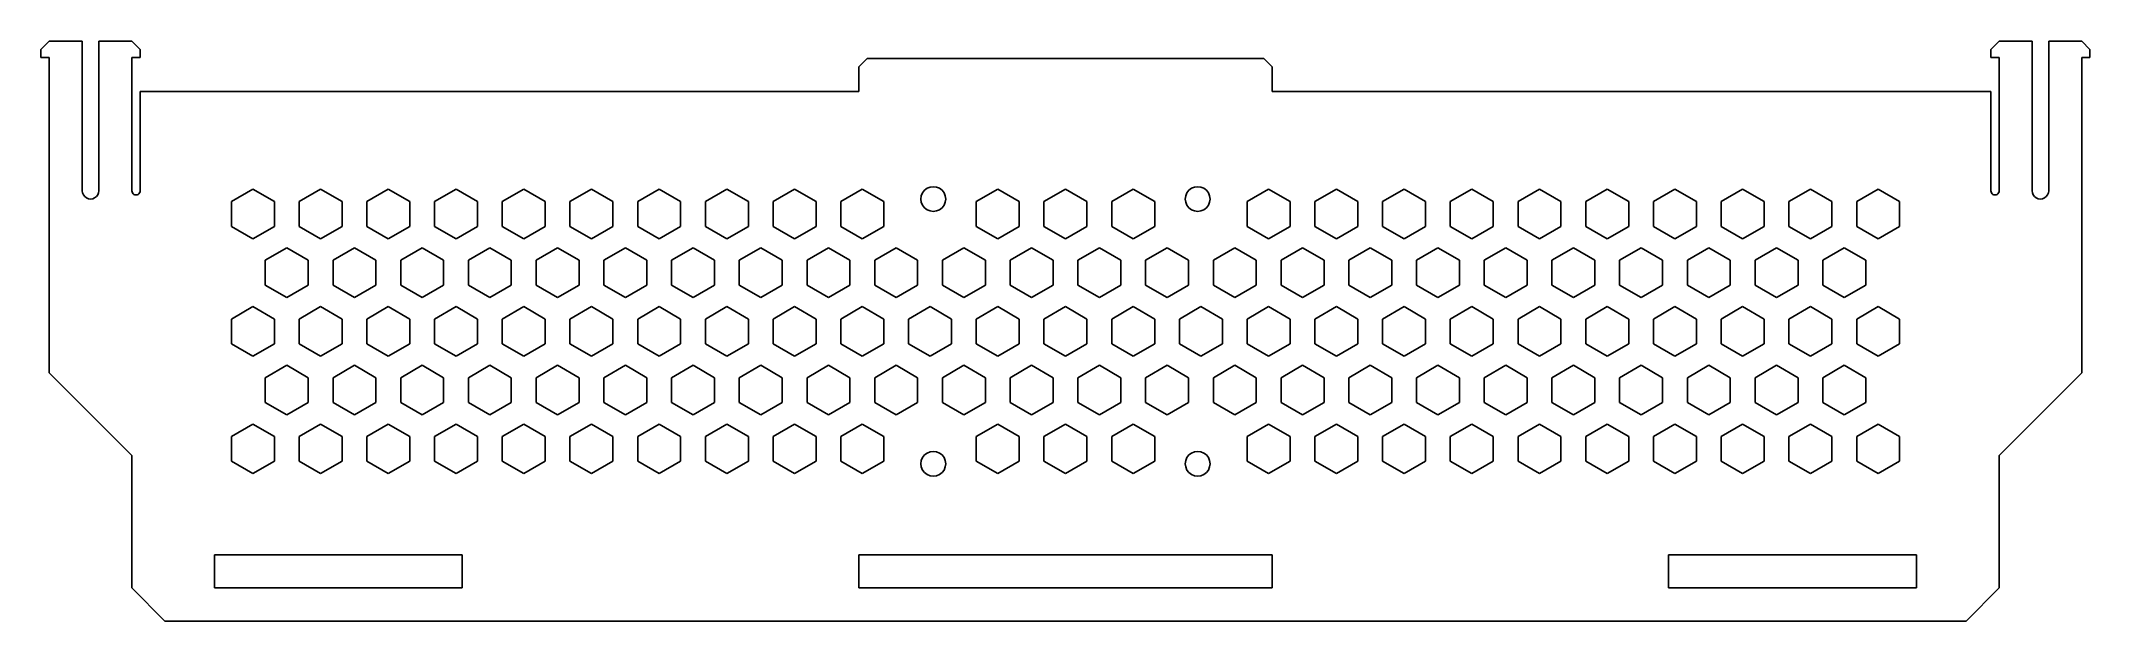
# Model space of a CAD drawing. Header units: metres. Extents: x 287 to 535, y 1817 to 1887.
import ezdxf

# ---------------------------------------------------------------- set-up
doc = ezdxf.new("R2010")
doc.units = ezdxf.units.M

msp = doc.modelspace()

# ---------------------------------------------------------------- linework, layer by layer
at = {"layer": 'GROUP0'}
for p, q in [((288.26, 1886.74), (287.26, 1885.74)), ((287.26, 1885.74), (287.26, 1884.74)), ((288.26, 1886.74), (292.26, 1886.74)), ((292.26, 1886.74), (292.26, 1868.64)), ((294.26, 1886.74), (298.26, 1886.74)), ((294.26, 1886.74), (294.26, 1868.64)), ((298.26, 1886.74), (299.26, 1885.74)), ((299.26, 1885.74), (299.26, 1884.74)), ((524.26, 1886.74), (523.26, 1885.74)), ((523.26, 1885.74), (523.26, 1884.74)), ((524.26, 1886.74), (528.26, 1886.74)), ((528.26, 1886.74), (528.26, 1868.64)), ((530.26, 1886.74), (534.26, 1886.74)), ((530.26, 1868.64), (530.26, 1886.74)), ((534.26, 1886.74), (535.26, 1885.74)), ((535.26, 1885.74), (535.26, 1884.74)), ((288.26, 1884.74), (287.26, 1884.74)), ((288.26, 1884.74), (288.26, 1846.64)), ((298.26, 1884.74), (299.26, 1884.74)), ((298.26, 1884.74), (298.26, 1868.64)), ((387.26, 1884.64), (386.26, 1883.64)), ((386.26, 1883.64), (386.26, 1880.64)), ((387.26, 1884.64), (435.26, 1884.64)), ((435.26, 1884.64), (436.26, 1883.64)), ((436.26, 1883.64), (436.26, 1880.64)), ((524.26, 1884.74), (523.26, 1884.74)), ((524.26, 1884.74), (524.26, 1868.64)), ((534.26, 1884.74), (534.26, 1846.64)), ((534.26, 1884.74), (535.26, 1884.74)), ((299.26, 1880.64), (299.26, 1868.64)), ((299.26, 1880.64), (386.26, 1880.64)), ((436.26, 1880.64), (523.26, 1880.64)), ((523.26, 1880.64), (523.26, 1868.64)), ((292.26, 1868.64), (292.3, 1868.39)), ((292.3, 1868.39), (292.4, 1868.14)), ((292.4, 1868.14), (292.56, 1867.94)), ((292.56, 1867.94), (292.76, 1867.78)), ((292.76, 1867.78), (293, 1867.68)), ((293, 1867.68), (293.26, 1867.64)), ((293.26, 1867.64), (293.52, 1867.68)), ((293.52, 1867.68), (293.76, 1867.78)), ((293.76, 1867.78), (293.97, 1867.94)), ((293.97, 1867.94), (294.13, 1868.14)), ((294.13, 1868.14), (294.23, 1868.39)), ((294.23, 1868.39), (294.26, 1868.64)), ((298.26, 1868.64), (298.28, 1868.52)), ((298.28, 1868.52), (298.33, 1868.39)), ((298.33, 1868.39), (298.41, 1868.29)), ((298.41, 1868.29), (298.51, 1868.21)), ((298.51, 1868.21), (298.63, 1868.16)), ((298.63, 1868.16), (298.76, 1868.14)), ((298.76, 1868.14), (298.89, 1868.16)), ((298.89, 1868.16), (299.01, 1868.21)), ((299.01, 1868.21), (299.12, 1868.29)), ((299.12, 1868.29), (299.2, 1868.39)), ((299.2, 1868.39), (299.25, 1868.52)), ((299.25, 1868.52), (299.26, 1868.64)), ((310.31, 1867.34, 0), (312.91, 1868.84, 0)), ((312.91, 1868.84, 0), (315.51, 1867.34, 0)), ((318.51, 1867.34, 0), (321.11, 1868.84, 0)), ((321.11, 1868.84, 0), (323.7, 1867.34, 0)), ((326.7, 1867.34, 0), (329.3, 1868.84, 0)), ((329.3, 1868.84, 0), (331.9, 1867.34, 0)), ((334.9, 1867.34, 0), (337.5, 1868.84, 0)), ((337.5, 1868.84, 0), (340.1, 1867.34, 0)), ((343.1, 1867.34, 0), (345.69, 1868.84, 0)), ((345.69, 1868.84, 0), (348.29, 1867.34, 0)), ((351.29, 1867.34, 0), (353.89, 1868.84, 0)), ((353.89, 1868.84, 0), (356.49, 1867.34, 0)), ((359.49, 1867.34, 0), (362.09, 1868.84, 0)), ((362.09, 1868.84, 0), (364.68, 1867.34, 0)), ((367.68, 1867.34, 0), (370.28, 1868.84, 0)), ((370.28, 1868.84, 0), (372.88, 1867.34, 0)), ((375.88, 1867.34, 0), (378.48, 1868.84, 0)), ((378.48, 1868.84, 0), (381.08, 1867.34, 0)), ((384.08, 1867.34, 0), (386.67, 1868.84, 0)), ((386.67, 1868.84, 0), (389.27, 1867.34, 0)), ((393.81, 1868.03), (393.76, 1867.64)), ((393.76, 1867.64), (393.81, 1867.26)), ((393.96, 1868.39), (393.81, 1868.03)), ((394.2, 1868.71), (393.96, 1868.39)), ((394.51, 1868.94), (394.2, 1868.71)), ((394.87, 1869.09), (394.51, 1868.94)), ((395.26, 1869.14), (394.87, 1869.09)), ((395.65, 1869.09), (395.26, 1869.14)), ((396.01, 1868.94), (395.65, 1869.09)), ((396.32, 1868.71), (396.01, 1868.94)), ((396.56, 1868.39), (396.32, 1868.71)), ((396.71, 1868.03), (396.56, 1868.39)), ((396.76, 1867.64), (396.71, 1868.03)), ((396.71, 1867.26), (396.76, 1867.64)), ((400.47, 1867.34, 0), (403.07, 1868.84, 0)), ((403.07, 1868.84, 0), (405.66, 1867.34, 0)), ((408.66, 1867.34, 0), (411.26, 1868.84, 0)), ((411.26, 1868.84, 0), (413.86, 1867.34, 0)), ((416.86, 1867.34, 0), (419.46, 1868.84, 0)), ((419.46, 1868.84, 0), (422.06, 1867.34, 0)), ((425.81, 1868.03), (425.76, 1867.64)), ((425.76, 1867.64), (425.81, 1867.26)), ((425.96, 1868.39), (425.81, 1868.03)), ((426.2, 1868.71), (425.96, 1868.39)), ((426.51, 1868.94), (426.2, 1868.71)), ((426.87, 1869.09), (426.51, 1868.94)), ((427.26, 1869.14), (426.87, 1869.09)), ((427.65, 1869.09), (427.26, 1869.14)), ((428.01, 1868.94), (427.65, 1869.09)), ((428.32, 1868.71), (428.01, 1868.94)), ((428.56, 1868.39), (428.32, 1868.71)), ((428.71, 1868.03), (428.56, 1868.39)), ((428.76, 1867.64), (428.71, 1868.03)), ((428.71, 1867.26), (428.76, 1867.64)), ((433.25, 1867.34, 0), (435.85, 1868.84, 0)), ((435.85, 1868.84, 0), (438.45, 1867.34, 0)), ((441.45, 1867.34, 0), (444.05, 1868.84, 0)), ((444.05, 1868.84, 0), (446.65, 1867.34, 0)), ((449.65, 1867.34, 0), (452.24, 1868.84, 0)), ((452.24, 1868.84, 0), (454.84, 1867.34, 0)), ((457.84, 1867.34, 0), (460.44, 1868.84, 0)), ((460.44, 1868.84, 0), (463.04, 1867.34, 0)), ((466.04, 1867.34, 0), (468.64, 1868.84, 0)), ((468.64, 1868.84, 0), (471.23, 1867.34, 0)), ((474.23, 1867.34, 0), (476.83, 1868.84, 0)), ((476.83, 1868.84, 0), (479.43, 1867.34, 0)), ((482.43, 1867.34, 0), (485.03, 1868.84, 0)), ((485.03, 1868.84, 0), (487.63, 1867.34, 0)), ((490.63, 1867.34, 0), (493.22, 1868.84, 0)), ((493.22, 1868.84, 0), (495.82, 1867.34, 0)), ((498.82, 1867.34, 0), (501.42, 1868.84, 0)), ((501.42, 1868.84, 0), (504.02, 1867.34, 0)), ((507.02, 1867.34, 0), (509.62, 1868.84, 0)), ((509.62, 1868.84, 0), (512.21, 1867.34, 0)), ((523.28, 1868.52), (523.26, 1868.64)), ((523.33, 1868.39), (523.28, 1868.52)), ((523.41, 1868.29), (523.33, 1868.39)), ((523.51, 1868.21), (523.41, 1868.29)), ((523.63, 1868.16), (523.51, 1868.21)), ((523.76, 1868.14), (523.63, 1868.16)), ((523.89, 1868.16), (523.76, 1868.14)), ((524.01, 1868.21), (523.89, 1868.16)), ((524.12, 1868.29), (524.01, 1868.21)), ((524.2, 1868.39), (524.12, 1868.29)), ((524.25, 1868.52), (524.2, 1868.39)), ((524.26, 1868.64), (524.25, 1868.52)), ((528.26, 1868.64), (528.3, 1868.39)), ((528.3, 1868.39), (528.4, 1868.14)), ((528.4, 1868.14), (528.56, 1867.94)), ((528.56, 1867.94), (528.76, 1867.78)), ((528.76, 1867.78), (529, 1867.68)), ((529, 1867.68), (529.26, 1867.64)), ((529.26, 1867.64), (529.52, 1867.68)), ((529.52, 1867.68), (529.76, 1867.78)), ((529.76, 1867.78), (529.97, 1867.94)), ((529.97, 1867.94), (530.13, 1868.14)), ((530.13, 1868.14), (530.23, 1868.39)), ((530.23, 1868.39), (530.26, 1868.64)), ((310.31, 1864.34, 0), (310.31, 1867.34, 0)), ((315.51, 1867.34, 0), (315.51, 1864.34, 0)), ((318.51, 1864.34, 0), (318.51, 1867.34, 0)), ((323.7, 1867.34, 0), (323.7, 1864.34, 0)), ((326.7, 1864.34, 0), (326.7, 1867.34, 0)), ((331.9, 1867.34, 0), (331.9, 1864.34, 0)), ((334.9, 1864.34, 0), (334.9, 1867.34, 0)), ((340.1, 1867.34, 0), (340.1, 1864.34, 0)), ((343.1, 1864.34, 0), (343.1, 1867.34, 0)), ((348.29, 1867.34, 0), (348.29, 1864.34, 0)), ((351.29, 1864.34, 0), (351.29, 1867.34, 0)), ((356.49, 1867.34, 0), (356.49, 1864.34, 0)), ((359.49, 1864.34, 0), (359.49, 1867.34, 0)), ((364.68, 1867.34, 0), (364.68, 1864.34, 0)), ((367.68, 1864.34, 0), (367.68, 1867.34, 0)), ((372.88, 1867.34, 0), (372.88, 1864.34, 0)), ((375.88, 1864.34, 0), (375.88, 1867.34, 0)), ((381.08, 1867.34, 0), (381.08, 1864.34, 0)), ((384.08, 1864.34, 0), (384.08, 1867.34, 0)), ((389.27, 1867.34, 0), (389.27, 1864.34, 0)), ((393.81, 1867.26), (393.96, 1866.89)), ((393.96, 1866.89), (394.2, 1866.58)), ((394.2, 1866.58), (394.51, 1866.35)), ((394.51, 1866.35), (394.87, 1866.2)), ((394.87, 1866.2), (395.26, 1866.14)), ((395.26, 1866.14), (395.65, 1866.2)), ((395.65, 1866.2), (396.01, 1866.35)), ((396.01, 1866.35), (396.32, 1866.58)), ((396.32, 1866.58), (396.56, 1866.89)), ((396.56, 1866.89), (396.71, 1867.26)), ((400.47, 1864.34, 0), (400.47, 1867.34, 0)), ((405.66, 1867.34, 0), (405.66, 1864.34, 0)), ((408.66, 1864.34, 0), (408.66, 1867.34, 0)), ((413.86, 1867.34, 0), (413.86, 1864.34, 0)), ((416.86, 1864.34, 0), (416.86, 1867.34, 0)), ((422.06, 1867.34, 0), (422.06, 1864.34, 0)), ((425.81, 1867.26), (425.96, 1866.89)), ((425.96, 1866.89), (426.2, 1866.58)), ((426.2, 1866.58), (426.51, 1866.35)), ((426.51, 1866.35), (426.87, 1866.2)), ((426.87, 1866.2), (427.26, 1866.14)), ((427.26, 1866.14), (427.65, 1866.2)), ((427.65, 1866.2), (428.01, 1866.35)), ((428.01, 1866.35), (428.32, 1866.58)), ((428.32, 1866.58), (428.56, 1866.89)), ((428.56, 1866.89), (428.71, 1867.26)), ((433.25, 1864.34, 0), (433.25, 1867.34, 0)), ((438.45, 1867.34, 0), (438.45, 1864.34, 0)), ((441.45, 1864.34, 0), (441.45, 1867.34, 0)), ((446.65, 1867.34, 0), (446.65, 1864.34, 0)), ((449.65, 1864.34, 0), (449.65, 1867.34, 0)), ((454.84, 1867.34, 0), (454.84, 1864.34, 0)), ((457.84, 1864.34, 0), (457.84, 1867.34, 0)), ((463.04, 1867.34, 0), (463.04, 1864.34, 0)), ((466.04, 1864.34, 0), (466.04, 1867.34, 0)), ((471.23, 1867.34, 0), (471.23, 1864.34, 0)), ((474.23, 1864.34, 0), (474.23, 1867.34, 0)), ((479.43, 1867.34, 0), (479.43, 1864.34, 0)), ((482.43, 1864.34, 0), (482.43, 1867.34, 0)), ((487.63, 1867.34, 0), (487.63, 1864.34, 0)), ((490.63, 1864.34, 0), (490.63, 1867.34, 0)), ((495.82, 1867.34, 0), (495.82, 1864.34, 0)), ((498.82, 1864.34, 0), (498.82, 1867.34, 0)), ((504.02, 1867.34, 0), (504.02, 1864.34, 0)), ((507.02, 1864.34, 0), (507.02, 1867.34, 0)), ((512.21, 1867.34, 0), (512.21, 1864.34, 0)), ((312.91, 1862.84, 0), (310.31, 1864.34, 0)), ((315.51, 1864.34, 0), (312.91, 1862.84, 0)), ((321.11, 1862.84, 0), (318.51, 1864.34, 0)), ((323.7, 1864.34, 0), (321.11, 1862.84, 0)), ((329.3, 1862.84, 0), (326.7, 1864.34, 0)), ((331.9, 1864.34, 0), (329.3, 1862.84, 0)), ((337.5, 1862.84, 0), (334.9, 1864.34, 0)), ((340.1, 1864.34, 0), (337.5, 1862.84, 0)), ((345.69, 1862.84, 0), (343.1, 1864.34, 0)), ((348.29, 1864.34, 0), (345.69, 1862.84, 0)), ((353.89, 1862.84, 0), (351.29, 1864.34, 0)), ((356.49, 1864.34, 0), (353.89, 1862.84, 0)), ((362.09, 1862.84, 0), (359.49, 1864.34, 0)), ((364.68, 1864.34, 0), (362.09, 1862.84, 0)), ((370.28, 1862.84, 0), (367.68, 1864.34, 0)), ((372.88, 1864.34, 0), (370.28, 1862.84, 0)), ((378.48, 1862.84, 0), (375.88, 1864.34, 0)), ((381.08, 1864.34, 0), (378.48, 1862.84, 0)), ((386.67, 1862.84, 0), (384.08, 1864.34, 0)), ((389.27, 1864.34, 0), (386.67, 1862.84, 0)), ((403.07, 1862.84, 0), (400.47, 1864.34, 0)), ((405.66, 1864.34, 0), (403.07, 1862.84, 0)), ((411.26, 1862.84, 0), (408.66, 1864.34, 0)), ((413.86, 1864.34, 0), (411.26, 1862.84, 0)), ((419.46, 1862.84, 0), (416.86, 1864.34, 0)), ((422.06, 1864.34, 0), (419.46, 1862.84, 0)), ((435.85, 1862.84, 0), (433.25, 1864.34, 0)), ((438.45, 1864.34, 0), (435.85, 1862.84, 0)), ((444.05, 1862.84, 0), (441.45, 1864.34, 0)), ((446.65, 1864.34, 0), (444.05, 1862.84, 0)), ((452.24, 1862.84, 0), (449.65, 1864.34, 0)), ((454.84, 1864.34, 0), (452.24, 1862.84, 0)), ((460.44, 1862.84, 0), (457.84, 1864.34, 0)), ((463.04, 1864.34, 0), (460.44, 1862.84, 0)), ((468.64, 1862.84, 0), (466.04, 1864.34, 0)), ((471.23, 1864.34, 0), (468.64, 1862.84, 0)), ((476.83, 1862.84, 0), (474.23, 1864.34, 0)), ((479.43, 1864.34, 0), (476.83, 1862.84, 0)), ((485.03, 1862.84, 0), (482.43, 1864.34, 0)), ((487.63, 1864.34, 0), (485.03, 1862.84, 0)), ((493.22, 1862.84, 0), (490.63, 1864.34, 0)), ((495.82, 1864.34, 0), (493.22, 1862.84, 0)), ((501.42, 1862.84, 0), (498.82, 1864.34, 0)), ((504.02, 1864.34, 0), (501.42, 1862.84, 0)), ((509.62, 1862.84, 0), (507.02, 1864.34, 0)), ((512.21, 1864.34, 0), (509.62, 1862.84, 0)), ((314.41, 1860.24, 0), (317.01, 1861.74, 0)), ((314.41, 1857.24, 0), (314.41, 1860.24, 0)), ((317.01, 1861.74, 0), (319.61, 1860.24, 0)), ((319.61, 1860.24, 0), (319.61, 1857.24, 0)), ((322.61, 1860.24, 0), (325.2, 1861.74, 0)), ((322.61, 1857.24, 0), (322.61, 1860.24, 0)), ((325.2, 1861.74, 0), (327.8, 1860.24, 0)), ((327.8, 1860.24, 0), (327.8, 1857.24, 0)), ((330.8, 1860.24, 0), (333.4, 1861.74, 0)), ((330.8, 1857.24, 0), (330.8, 1860.24, 0)), ((333.4, 1861.74, 0), (336, 1860.24, 0)), ((336, 1860.24, 0), (336, 1857.24, 0)), ((339, 1860.24, 0), (341.6, 1861.74, 0)), ((339, 1857.24, 0), (339, 1860.24, 0)), ((341.6, 1861.74, 0), (344.19, 1860.24, 0)), ((344.19, 1860.24, 0), (344.19, 1857.24, 0)), ((347.19, 1860.24, 0), (349.79, 1861.74, 0)), ((347.19, 1857.24, 0), (347.19, 1860.24, 0)), ((349.79, 1861.74, 0), (352.39, 1860.24, 0)), ((352.39, 1860.24, 0), (352.39, 1857.24, 0)), ((355.39, 1860.24, 0), (357.99, 1861.74, 0)), ((355.39, 1857.24, 0), (355.39, 1860.24, 0)), ((357.99, 1861.74, 0), (360.59, 1860.24, 0)), ((360.59, 1860.24, 0), (360.59, 1857.24, 0)), ((363.59, 1860.24, 0), (366.18, 1861.74, 0)), ((363.59, 1857.24, 0), (363.59, 1860.24, 0)), ((366.18, 1861.74, 0), (368.78, 1860.24, 0)), ((368.78, 1860.24, 0), (368.78, 1857.24, 0)), ((371.78, 1860.24, 0), (374.38, 1861.74, 0)), ((371.78, 1857.24, 0), (371.78, 1860.24, 0)), ((374.38, 1861.74, 0), (376.98, 1860.24, 0)), ((376.98, 1860.24, 0), (376.98, 1857.24, 0)), ((379.98, 1860.24, 0), (382.58, 1861.74, 0)), ((379.98, 1857.24, 0), (379.98, 1860.24, 0)), ((382.58, 1861.74, 0), (385.17, 1860.24, 0)), ((385.17, 1860.24, 0), (385.17, 1857.24, 0)), ((388.17, 1860.24, 0), (390.77, 1861.74, 0)), ((388.17, 1857.24, 0), (388.17, 1860.24, 0)), ((390.77, 1861.74, 0), (393.37, 1860.24, 0)), ((393.37, 1860.24, 0), (393.37, 1857.24, 0)), ((396.37, 1860.24, 0), (398.97, 1861.74, 0)), ((396.37, 1857.24, 0), (396.37, 1860.24, 0)), ((398.97, 1861.74, 0), (401.57, 1860.24, 0)), ((401.57, 1860.24, 0), (401.57, 1857.24, 0)), ((404.57, 1860.24, 0), (407.16, 1861.74, 0)), ((404.57, 1857.24, 0), (404.57, 1860.24, 0)), ((407.16, 1861.74, 0), (409.76, 1860.24, 0)), ((409.76, 1860.24, 0), (409.76, 1857.24, 0)), ((412.76, 1860.24, 0), (415.36, 1861.74, 0)), ((412.76, 1857.24, 0), (412.76, 1860.24, 0)), ((415.36, 1861.74, 0), (417.96, 1860.24, 0)), ((417.96, 1860.24, 0), (417.96, 1857.24, 0)), ((420.96, 1860.24, 0), (423.56, 1861.74, 0)), ((420.96, 1857.24, 0), (420.96, 1860.24, 0)), ((423.56, 1861.74, 0), (426.16, 1860.24, 0)), ((426.16, 1860.24, 0), (426.16, 1857.24, 0)), ((429.16, 1860.24, 0), (431.75, 1861.74, 0)), ((429.16, 1857.24, 0), (429.16, 1860.24, 0)), ((431.75, 1861.74, 0), (434.35, 1860.24, 0)), ((434.35, 1860.24, 0), (434.35, 1857.24, 0)), ((437.35, 1860.24, 0), (439.95, 1861.74, 0)), ((437.35, 1857.24, 0), (437.35, 1860.24, 0)), ((439.95, 1861.74, 0), (442.55, 1860.24, 0)), ((442.55, 1860.24, 0), (442.55, 1857.24, 0)), ((445.55, 1860.24, 0), (448.15, 1861.74, 0)), ((445.55, 1857.24, 0), (445.55, 1860.24, 0)), ((448.15, 1861.74, 0), (450.74, 1860.24, 0)), ((450.74, 1860.24, 0), (450.74, 1857.24, 0)), ((453.74, 1860.24, 0), (456.34, 1861.74, 0)), ((453.74, 1857.24, 0), (453.74, 1860.24, 0)), ((456.34, 1861.74, 0), (458.94, 1860.24, 0)), ((458.94, 1860.24, 0), (458.94, 1857.24, 0)), ((461.94, 1860.24, 0), (464.54, 1861.74, 0)), ((461.94, 1857.24, 0), (461.94, 1860.24, 0)), ((464.54, 1861.74, 0), (467.14, 1860.24, 0)), ((467.14, 1860.24, 0), (467.14, 1857.24, 0)), ((470.14, 1860.24, 0), (472.73, 1861.74, 0)), ((470.14, 1857.24, 0), (470.14, 1860.24, 0)), ((472.73, 1861.74, 0), (475.33, 1860.24, 0)), ((475.33, 1860.24, 0), (475.33, 1857.24, 0)), ((478.33, 1860.24, 0), (480.93, 1861.74, 0)), ((478.33, 1857.24, 0), (478.33, 1860.24, 0)), ((480.93, 1861.74, 0), (483.53, 1860.24, 0)), ((483.53, 1860.24, 0), (483.53, 1857.24, 0)), ((486.53, 1860.24, 0), (489.13, 1861.74, 0)), ((486.53, 1857.24, 0), (486.53, 1860.24, 0)), ((489.13, 1861.74, 0), (491.72, 1860.24, 0)), ((491.72, 1860.24, 0), (491.72, 1857.24, 0)), ((494.72, 1860.24, 0), (497.32, 1861.74, 0)), ((494.72, 1857.24, 0), (494.72, 1860.24, 0)), ((497.32, 1861.74, 0), (499.92, 1860.24, 0)), ((499.92, 1860.24, 0), (499.92, 1857.24, 0)), ((502.92, 1860.24, 0), (505.52, 1861.74, 0)), ((502.92, 1857.24, 0), (502.92, 1860.24, 0)), ((505.52, 1861.74, 0), (508.12, 1860.24, 0)), ((508.12, 1860.24, 0), (508.12, 1857.24, 0)), ((317.01, 1855.74, 0), (314.41, 1857.24, 0)), ((319.61, 1857.24, 0), (317.01, 1855.74, 0)), ((325.2, 1855.74, 0), (322.61, 1857.24, 0)), ((327.8, 1857.24, 0), (325.2, 1855.74, 0)), ((333.4, 1855.74, 0), (330.8, 1857.24, 0)), ((336, 1857.24, 0), (333.4, 1855.74, 0)), ((341.6, 1855.74, 0), (339, 1857.24, 0)), ((344.19, 1857.24, 0), (341.6, 1855.74, 0)), ((349.79, 1855.74, 0), (347.19, 1857.24, 0)), ((352.39, 1857.24, 0), (349.79, 1855.74, 0)), ((357.99, 1855.74, 0), (355.39, 1857.24, 0)), ((360.59, 1857.24, 0), (357.99, 1855.74, 0)), ((366.18, 1855.74, 0), (363.59, 1857.24, 0)), ((368.78, 1857.24, 0), (366.18, 1855.74, 0)), ((374.38, 1855.74, 0), (371.78, 1857.24, 0)), ((376.98, 1857.24, 0), (374.38, 1855.74, 0)), ((382.58, 1855.74, 0), (379.98, 1857.24, 0)), ((385.17, 1857.24, 0), (382.58, 1855.74, 0)), ((390.77, 1855.74, 0), (388.17, 1857.24, 0)), ((393.37, 1857.24, 0), (390.77, 1855.74, 0)), ((398.97, 1855.74, 0), (396.37, 1857.24, 0)), ((401.57, 1857.24, 0), (398.97, 1855.74, 0)), ((407.16, 1855.74, 0), (404.57, 1857.24, 0)), ((409.76, 1857.24, 0), (407.16, 1855.74, 0)), ((415.36, 1855.74, 0), (412.76, 1857.24, 0)), ((417.96, 1857.24, 0), (415.36, 1855.74, 0)), ((423.56, 1855.74, 0), (420.96, 1857.24, 0)), ((426.16, 1857.24, 0), (423.56, 1855.74, 0)), ((431.75, 1855.74, 0), (429.16, 1857.24, 0)), ((434.35, 1857.24, 0), (431.75, 1855.74, 0)), ((439.95, 1855.74, 0), (437.35, 1857.24, 0)), ((442.55, 1857.24, 0), (439.95, 1855.74, 0)), ((448.15, 1855.74, 0), (445.55, 1857.24, 0)), ((450.74, 1857.24, 0), (448.15, 1855.74, 0)), ((456.34, 1855.74, 0), (453.74, 1857.24, 0)), ((458.94, 1857.24, 0), (456.34, 1855.74, 0)), ((464.54, 1855.74, 0), (461.94, 1857.24, 0)), ((467.14, 1857.24, 0), (464.54, 1855.74, 0)), ((472.73, 1855.74, 0), (470.14, 1857.24, 0)), ((475.33, 1857.24, 0), (472.73, 1855.74, 0)), ((480.93, 1855.74, 0), (478.33, 1857.24, 0)), ((483.53, 1857.24, 0), (480.93, 1855.74, 0)), ((489.13, 1855.74, 0), (486.53, 1857.24, 0)), ((491.72, 1857.24, 0), (489.13, 1855.74, 0)), ((497.32, 1855.74, 0), (494.72, 1857.24, 0)), ((499.92, 1857.24, 0), (497.32, 1855.74, 0)), ((505.52, 1855.74, 0), (502.92, 1857.24, 0)), ((508.12, 1857.24, 0), (505.52, 1855.74, 0)), ((310.31, 1853.14, 0), (312.91, 1854.64, 0)), ((310.31, 1850.14, 0), (310.31, 1853.14, 0)), ((312.91, 1854.64, 0), (315.51, 1853.14, 0)), ((315.51, 1853.14, 0), (315.51, 1850.14, 0)), ((318.51, 1853.14, 0), (321.11, 1854.64, 0)), ((318.51, 1850.14, 0), (318.51, 1853.14, 0)), ((321.11, 1854.64, 0), (323.7, 1853.14, 0)), ((323.7, 1853.14, 0), (323.7, 1850.14, 0)), ((326.7, 1853.14, 0), (329.3, 1854.64, 0)), ((326.7, 1850.14, 0), (326.7, 1853.14, 0)), ((329.3, 1854.64, 0), (331.9, 1853.14, 0)), ((331.9, 1853.14, 0), (331.9, 1850.14, 0)), ((334.9, 1853.14, 0), (337.5, 1854.64, 0)), ((334.9, 1850.14, 0), (334.9, 1853.14, 0)), ((337.5, 1854.64, 0), (340.1, 1853.14, 0)), ((340.1, 1853.14, 0), (340.1, 1850.14, 0)), ((343.1, 1853.14, 0), (345.69, 1854.64, 0)), ((343.1, 1850.14, 0), (343.1, 1853.14, 0)), ((345.69, 1854.64, 0), (348.29, 1853.14, 0)), ((348.29, 1853.14, 0), (348.29, 1850.14, 0)), ((351.29, 1853.14, 0), (353.89, 1854.64, 0)), ((351.29, 1850.14, 0), (351.29, 1853.14, 0)), ((353.89, 1854.64, 0), (356.49, 1853.14, 0)), ((356.49, 1853.14, 0), (356.49, 1850.14, 0)), ((359.49, 1853.14, 0), (362.09, 1854.64, 0)), ((359.49, 1850.14, 0), (359.49, 1853.14, 0)), ((362.09, 1854.64, 0), (364.68, 1853.14, 0)), ((364.68, 1853.14, 0), (364.68, 1850.14, 0)), ((367.68, 1853.14, 0), (370.28, 1854.64, 0)), ((367.68, 1850.14, 0), (367.68, 1853.14, 0)), ((370.28, 1854.64, 0), (372.88, 1853.14, 0)), ((372.88, 1853.14, 0), (372.88, 1850.14, 0)), ((375.88, 1853.14, 0), (378.48, 1854.64, 0)), ((375.88, 1850.14, 0), (375.88, 1853.14, 0)), ((378.48, 1854.64, 0), (381.08, 1853.14, 0)), ((381.08, 1853.14, 0), (381.08, 1850.14, 0)), ((384.08, 1853.14, 0), (386.67, 1854.64, 0)), ((384.08, 1850.14, 0), (384.08, 1853.14, 0)), ((386.67, 1854.64, 0), (389.27, 1853.14, 0)), ((389.27, 1853.14, 0), (389.27, 1850.14, 0)), ((392.27, 1853.14, 0), (394.87, 1854.64, 0)), ((392.27, 1850.14, 0), (392.27, 1853.14, 0)), ((394.87, 1854.64, 0), (397.47, 1853.14, 0)), ((397.47, 1853.14, 0), (397.47, 1850.14, 0)), ((400.47, 1853.14, 0), (403.07, 1854.64, 0)), ((400.47, 1850.14, 0), (400.47, 1853.14, 0)), ((403.07, 1854.64, 0), (405.66, 1853.14, 0)), ((405.66, 1853.14, 0), (405.66, 1850.14, 0)), ((408.66, 1853.14, 0), (411.26, 1854.64, 0)), ((408.66, 1850.14, 0), (408.66, 1853.14, 0)), ((411.26, 1854.64, 0), (413.86, 1853.14, 0)), ((413.86, 1853.14, 0), (413.86, 1850.14, 0)), ((416.86, 1853.14, 0), (419.46, 1854.64, 0)), ((416.86, 1850.14, 0), (416.86, 1853.14, 0)), ((419.46, 1854.64, 0), (422.06, 1853.14, 0)), ((422.06, 1853.14, 0), (422.06, 1850.14, 0)), ((425.06, 1853.14, 0), (427.66, 1854.64, 0)), ((425.06, 1850.14, 0), (425.06, 1853.14, 0)), ((427.66, 1854.64, 0), (430.25, 1853.14, 0)), ((430.25, 1853.14, 0), (430.25, 1850.14, 0)), ((433.25, 1853.14, 0), (435.85, 1854.64, 0)), ((433.25, 1850.14, 0), (433.25, 1853.14, 0)), ((435.85, 1854.64, 0), (438.45, 1853.14, 0)), ((438.45, 1853.14, 0), (438.45, 1850.14, 0)), ((441.45, 1853.14, 0), (444.05, 1854.64, 0)), ((441.45, 1850.14, 0), (441.45, 1853.14, 0)), ((444.05, 1854.64, 0), (446.65, 1853.14, 0)), ((446.65, 1853.14, 0), (446.65, 1850.14, 0)), ((449.65, 1853.14, 0), (452.24, 1854.64, 0)), ((449.65, 1850.14, 0), (449.65, 1853.14, 0)), ((452.24, 1854.64, 0), (454.84, 1853.14, 0)), ((454.84, 1853.14, 0), (454.84, 1850.14, 0)), ((457.84, 1853.14, 0), (460.44, 1854.64, 0)), ((457.84, 1850.14, 0), (457.84, 1853.14, 0)), ((460.44, 1854.64, 0), (463.04, 1853.14, 0)), ((463.04, 1853.14, 0), (463.04, 1850.14, 0)), ((466.04, 1853.14, 0), (468.64, 1854.64, 0)), ((466.04, 1850.14, 0), (466.04, 1853.14, 0)), ((468.64, 1854.64, 0), (471.23, 1853.14, 0)), ((471.23, 1853.14, 0), (471.23, 1850.14, 0)), ((474.23, 1853.14, 0), (476.83, 1854.64, 0)), ((474.23, 1850.14, 0), (474.23, 1853.14, 0)), ((476.83, 1854.64, 0), (479.43, 1853.14, 0)), ((479.43, 1853.14, 0), (479.43, 1850.14, 0)), ((482.43, 1853.14, 0), (485.03, 1854.64, 0)), ((482.43, 1850.14, 0), (482.43, 1853.14, 0)), ((485.03, 1854.64, 0), (487.63, 1853.14, 0)), ((487.63, 1853.14, 0), (487.63, 1850.14, 0)), ((490.63, 1853.14, 0), (493.22, 1854.64, 0)), ((490.63, 1850.14, 0), (490.63, 1853.14, 0)), ((493.22, 1854.64, 0), (495.82, 1853.14, 0)), ((495.82, 1853.14, 0), (495.82, 1850.14, 0)), ((498.82, 1853.14, 0), (501.42, 1854.64, 0)), ((498.82, 1850.14, 0), (498.82, 1853.14, 0)), ((501.42, 1854.64, 0), (504.02, 1853.14, 0)), ((504.02, 1853.14, 0), (504.02, 1850.14, 0)), ((507.02, 1853.14, 0), (509.62, 1854.64, 0)), ((507.02, 1850.14, 0), (507.02, 1853.14, 0)), ((509.62, 1854.64, 0), (512.21, 1853.14, 0)), ((512.21, 1853.14, 0), (512.21, 1850.14, 0)), ((312.91, 1848.64, 0), (310.31, 1850.14, 0)), ((315.51, 1850.14, 0), (312.91, 1848.64, 0)), ((321.11, 1848.64, 0), (318.51, 1850.14, 0)), ((323.7, 1850.14, 0), (321.11, 1848.64, 0)), ((329.3, 1848.64, 0), (326.7, 1850.14, 0)), ((331.9, 1850.14, 0), (329.3, 1848.64, 0)), ((337.5, 1848.64, 0), (334.9, 1850.14, 0)), ((340.1, 1850.14, 0), (337.5, 1848.64, 0)), ((345.69, 1848.64, 0), (343.1, 1850.14, 0)), ((348.29, 1850.14, 0), (345.69, 1848.64, 0)), ((353.89, 1848.64, 0), (351.29, 1850.14, 0)), ((356.49, 1850.14, 0), (353.89, 1848.64, 0)), ((362.09, 1848.64, 0), (359.49, 1850.14, 0)), ((364.68, 1850.14, 0), (362.09, 1848.64, 0)), ((370.28, 1848.64, 0), (367.68, 1850.14, 0)), ((372.88, 1850.14, 0), (370.28, 1848.64, 0)), ((378.48, 1848.64, 0), (375.88, 1850.14, 0)), ((381.08, 1850.14, 0), (378.48, 1848.64, 0)), ((386.67, 1848.64, 0), (384.08, 1850.14, 0)), ((389.27, 1850.14, 0), (386.67, 1848.64, 0)), ((394.87, 1848.64, 0), (392.27, 1850.14, 0)), ((397.47, 1850.14, 0), (394.87, 1848.64, 0)), ((403.07, 1848.64, 0), (400.47, 1850.14, 0)), ((405.66, 1850.14, 0), (403.07, 1848.64, 0)), ((411.26, 1848.64, 0), (408.66, 1850.14, 0)), ((413.86, 1850.14, 0), (411.26, 1848.64, 0)), ((419.46, 1848.64, 0), (416.86, 1850.14, 0)), ((422.06, 1850.14, 0), (419.46, 1848.64, 0)), ((427.66, 1848.64, 0), (425.06, 1850.14, 0)), ((430.25, 1850.14, 0), (427.66, 1848.64, 0)), ((435.85, 1848.64, 0), (433.25, 1850.14, 0)), ((438.45, 1850.14, 0), (435.85, 1848.64, 0)), ((444.05, 1848.64, 0), (441.45, 1850.14, 0)), ((446.65, 1850.14, 0), (444.05, 1848.64, 0)), ((452.24, 1848.64, 0), (449.65, 1850.14, 0)), ((454.84, 1850.14, 0), (452.24, 1848.64, 0)), ((460.44, 1848.64, 0), (457.84, 1850.14, 0)), ((463.04, 1850.14, 0), (460.44, 1848.64, 0)), ((468.64, 1848.64, 0), (466.04, 1850.14, 0)), ((471.23, 1850.14, 0), (468.64, 1848.64, 0)), ((476.83, 1848.64, 0), (474.23, 1850.14, 0)), ((479.43, 1850.14, 0), (476.83, 1848.64, 0)), ((485.03, 1848.64, 0), (482.43, 1850.14, 0)), ((487.63, 1850.14, 0), (485.03, 1848.64, 0)), ((493.22, 1848.64, 0), (490.63, 1850.14, 0)), ((495.82, 1850.14, 0), (493.22, 1848.64, 0)), ((501.42, 1848.64, 0), (498.82, 1850.14, 0)), ((504.02, 1850.14, 0), (501.42, 1848.64, 0)), ((509.62, 1848.64, 0), (507.02, 1850.14, 0)), ((512.21, 1850.14, 0), (509.62, 1848.64, 0)), ((298.26, 1836.64), (288.26, 1846.64)), ((314.41, 1846.05, 0), (317.01, 1847.55, 0)), ((314.41, 1843.05, 0), (314.41, 1846.05, 0)), ((317.01, 1847.55, 0), (319.61, 1846.05, 0)), ((319.61, 1846.05, 0), (319.61, 1843.05, 0)), ((322.61, 1846.05, 0), (325.2, 1847.55, 0)), ((322.61, 1843.05, 0), (322.61, 1846.05, 0)), ((325.2, 1847.55, 0), (327.8, 1846.05, 0)), ((327.8, 1846.05, 0), (327.8, 1843.05, 0)), ((330.8, 1846.05, 0), (333.4, 1847.55, 0)), ((330.8, 1843.05, 0), (330.8, 1846.05, 0)), ((333.4, 1847.55, 0), (336, 1846.05, 0)), ((336, 1846.05, 0), (336, 1843.05, 0)), ((339, 1846.05, 0), (341.6, 1847.55, 0)), ((339, 1843.05, 0), (339, 1846.05, 0)), ((341.6, 1847.55, 0), (344.19, 1846.05, 0)), ((344.19, 1846.05, 0), (344.19, 1843.05, 0)), ((347.19, 1846.05, 0), (349.79, 1847.55, 0)), ((347.19, 1843.05, 0), (347.19, 1846.05, 0)), ((349.79, 1847.55, 0), (352.39, 1846.05, 0)), ((352.39, 1846.05, 0), (352.39, 1843.05, 0)), ((355.39, 1846.05, 0), (357.99, 1847.55, 0)), ((355.39, 1843.05, 0), (355.39, 1846.05, 0)), ((357.99, 1847.55, 0), (360.59, 1846.05, 0)), ((360.59, 1846.05, 0), (360.59, 1843.05, 0)), ((363.59, 1846.05, 0), (366.18, 1847.55, 0)), ((363.59, 1843.05, 0), (363.59, 1846.05, 0)), ((366.18, 1847.55, 0), (368.78, 1846.05, 0)), ((368.78, 1846.05, 0), (368.78, 1843.05, 0)), ((371.78, 1846.05, 0), (374.38, 1847.55, 0)), ((371.78, 1843.05, 0), (371.78, 1846.05, 0)), ((374.38, 1847.55, 0), (376.98, 1846.05, 0)), ((376.98, 1846.05, 0), (376.98, 1843.05, 0)), ((379.98, 1846.05, 0), (382.58, 1847.55, 0)), ((379.98, 1843.05, 0), (379.98, 1846.05, 0)), ((382.58, 1847.55, 0), (385.17, 1846.05, 0)), ((385.17, 1846.05, 0), (385.17, 1843.05, 0)), ((388.17, 1846.05, 0), (390.77, 1847.55, 0)), ((388.17, 1843.05, 0), (388.17, 1846.05, 0)), ((390.77, 1847.55, 0), (393.37, 1846.05, 0)), ((393.37, 1846.05, 0), (393.37, 1843.05, 0)), ((396.37, 1846.05, 0), (398.97, 1847.55, 0)), ((396.37, 1843.05, 0), (396.37, 1846.05, 0)), ((398.97, 1847.55, 0), (401.57, 1846.05, 0)), ((401.57, 1846.05, 0), (401.57, 1843.05, 0)), ((404.57, 1846.05, 0), (407.16, 1847.55, 0)), ((404.57, 1843.05, 0), (404.57, 1846.05, 0)), ((407.16, 1847.55, 0), (409.76, 1846.05, 0)), ((409.76, 1846.05, 0), (409.76, 1843.05, 0)), ((412.76, 1846.05, 0), (415.36, 1847.55, 0)), ((412.76, 1843.05, 0), (412.76, 1846.05, 0)), ((415.36, 1847.55, 0), (417.96, 1846.05, 0)), ((417.96, 1846.05, 0), (417.96, 1843.05, 0)), ((420.96, 1846.05, 0), (423.56, 1847.55, 0)), ((420.96, 1843.05, 0), (420.96, 1846.05, 0)), ((423.56, 1847.55, 0), (426.16, 1846.05, 0)), ((426.16, 1846.05, 0), (426.16, 1843.05, 0)), ((429.16, 1846.05, 0), (431.75, 1847.55, 0)), ((429.16, 1843.05, 0), (429.16, 1846.05, 0)), ((431.75, 1847.55, 0), (434.35, 1846.05, 0)), ((434.35, 1846.05, 0), (434.35, 1843.05, 0)), ((437.35, 1846.05, 0), (439.95, 1847.55, 0)), ((437.35, 1843.05, 0), (437.35, 1846.05, 0)), ((439.95, 1847.55, 0), (442.55, 1846.05, 0)), ((442.55, 1846.05, 0), (442.55, 1843.05, 0)), ((445.55, 1846.05, 0), (448.15, 1847.55, 0)), ((445.55, 1843.05, 0), (445.55, 1846.05, 0)), ((448.15, 1847.55, 0), (450.74, 1846.05, 0)), ((450.74, 1846.05, 0), (450.74, 1843.05, 0)), ((453.74, 1846.05, 0), (456.34, 1847.55, 0)), ((453.74, 1843.05, 0), (453.74, 1846.05, 0)), ((456.34, 1847.55, 0), (458.94, 1846.05, 0)), ((458.94, 1846.05, 0), (458.94, 1843.05, 0)), ((461.94, 1846.05, 0), (464.54, 1847.55, 0)), ((461.94, 1843.05, 0), (461.94, 1846.05, 0)), ((464.54, 1847.55, 0), (467.14, 1846.05, 0)), ((467.14, 1846.05, 0), (467.14, 1843.05, 0)), ((470.14, 1846.05, 0), (472.73, 1847.55, 0)), ((470.14, 1843.05, 0), (470.14, 1846.05, 0)), ((472.73, 1847.55, 0), (475.33, 1846.05, 0)), ((475.33, 1846.05, 0), (475.33, 1843.05, 0)), ((478.33, 1846.05, 0), (480.93, 1847.55, 0)), ((478.33, 1843.05, 0), (478.33, 1846.05, 0)), ((480.93, 1847.55, 0), (483.53, 1846.05, 0)), ((483.53, 1846.05, 0), (483.53, 1843.05, 0)), ((486.53, 1846.05, 0), (489.13, 1847.55, 0)), ((486.53, 1843.05, 0), (486.53, 1846.05, 0)), ((489.13, 1847.55, 0), (491.72, 1846.05, 0)), ((491.72, 1846.05, 0), (491.72, 1843.05, 0)), ((494.72, 1846.05, 0), (497.32, 1847.55, 0)), ((494.72, 1843.05, 0), (494.72, 1846.05, 0)), ((497.32, 1847.55, 0), (499.92, 1846.05, 0)), ((499.92, 1846.05, 0), (499.92, 1843.05, 0)), ((502.92, 1846.05, 0), (505.52, 1847.55, 0)), ((502.92, 1843.05, 0), (502.92, 1846.05, 0)), ((505.52, 1847.55, 0), (508.12, 1846.05, 0)), ((508.12, 1846.05, 0), (508.12, 1843.05, 0)), ((534.26, 1846.64), (524.26, 1836.64)), ((317.01, 1841.55, 0), (314.41, 1843.05, 0)), ((319.61, 1843.05, 0), (317.01, 1841.55, 0)), ((325.2, 1841.55, 0), (322.61, 1843.05, 0)), ((327.8, 1843.05, 0), (325.2, 1841.55, 0)), ((333.4, 1841.55, 0), (330.8, 1843.05, 0)), ((336, 1843.05, 0), (333.4, 1841.55, 0)), ((341.6, 1841.55, 0), (339, 1843.05, 0)), ((344.19, 1843.05, 0), (341.6, 1841.55, 0)), ((349.79, 1841.55, 0), (347.19, 1843.05, 0)), ((352.39, 1843.05, 0), (349.79, 1841.55, 0)), ((357.99, 1841.55, 0), (355.39, 1843.05, 0)), ((360.59, 1843.05, 0), (357.99, 1841.55, 0)), ((366.18, 1841.55, 0), (363.59, 1843.05, 0)), ((368.78, 1843.05, 0), (366.18, 1841.55, 0)), ((374.38, 1841.55, 0), (371.78, 1843.05, 0)), ((376.98, 1843.05, 0), (374.38, 1841.55, 0)), ((382.58, 1841.55, 0), (379.98, 1843.05, 0)), ((385.17, 1843.05, 0), (382.58, 1841.55, 0)), ((390.77, 1841.55, 0), (388.17, 1843.05, 0)), ((393.37, 1843.05, 0), (390.77, 1841.55, 0)), ((398.97, 1841.55, 0), (396.37, 1843.05, 0)), ((401.57, 1843.05, 0), (398.97, 1841.55, 0)), ((407.16, 1841.55, 0), (404.57, 1843.05, 0)), ((409.76, 1843.05, 0), (407.16, 1841.55, 0)), ((415.36, 1841.55, 0), (412.76, 1843.05, 0)), ((417.96, 1843.05, 0), (415.36, 1841.55, 0)), ((423.56, 1841.55, 0), (420.96, 1843.05, 0)), ((426.16, 1843.05, 0), (423.56, 1841.55, 0)), ((431.75, 1841.55, 0), (429.16, 1843.05, 0)), ((434.35, 1843.05, 0), (431.75, 1841.55, 0)), ((439.95, 1841.55, 0), (437.35, 1843.05, 0)), ((442.55, 1843.05, 0), (439.95, 1841.55, 0)), ((448.15, 1841.55, 0), (445.55, 1843.05, 0)), ((450.74, 1843.05, 0), (448.15, 1841.55, 0)), ((456.34, 1841.55, 0), (453.74, 1843.05, 0)), ((458.94, 1843.05, 0), (456.34, 1841.55, 0)), ((464.54, 1841.55, 0), (461.94, 1843.05, 0)), ((467.14, 1843.05, 0), (464.54, 1841.55, 0)), ((472.73, 1841.55, 0), (470.14, 1843.05, 0)), ((475.33, 1843.05, 0), (472.73, 1841.55, 0)), ((480.93, 1841.55, 0), (478.33, 1843.05, 0)), ((483.53, 1843.05, 0), (480.93, 1841.55, 0)), ((489.13, 1841.55, 0), (486.53, 1843.05, 0)), ((491.72, 1843.05, 0), (489.13, 1841.55, 0)), ((497.32, 1841.55, 0), (494.72, 1843.05, 0)), ((499.92, 1843.05, 0), (497.32, 1841.55, 0)), ((505.52, 1841.55, 0), (502.92, 1843.05, 0)), ((508.12, 1843.05, 0), (505.52, 1841.55, 0)), ((310.31, 1838.95, 0), (312.91, 1840.45, 0)), ((312.91, 1840.45, 0), (315.51, 1838.95, 0)), ((318.51, 1838.95, 0), (321.11, 1840.45, 0)), ((321.11, 1840.45, 0), (323.7, 1838.95, 0)), ((326.7, 1838.95, 0), (329.3, 1840.45, 0)), ((329.3, 1840.45, 0), (331.9, 1838.95, 0)), ((334.9, 1838.95, 0), (337.5, 1840.45, 0)), ((337.5, 1840.45, 0), (340.1, 1838.95, 0)), ((343.1, 1838.95, 0), (345.69, 1840.45, 0)), ((345.69, 1840.45, 0), (348.29, 1838.95, 0)), ((351.29, 1838.95, 0), (353.89, 1840.45, 0)), ((353.89, 1840.45, 0), (356.49, 1838.95, 0)), ((359.49, 1838.95, 0), (362.09, 1840.45, 0)), ((362.09, 1840.45, 0), (364.68, 1838.95, 0)), ((367.68, 1838.95, 0), (370.28, 1840.45, 0)), ((370.28, 1840.45, 0), (372.88, 1838.95, 0)), ((375.88, 1838.95, 0), (378.48, 1840.45, 0)), ((378.48, 1840.45, 0), (381.08, 1838.95, 0)), ((384.08, 1838.95, 0), (386.67, 1840.45, 0)), ((386.67, 1840.45, 0), (389.27, 1838.95, 0)), ((400.47, 1838.95, 0), (403.07, 1840.45, 0)), ((403.07, 1840.45, 0), (405.66, 1838.95, 0)), ((408.66, 1838.95, 0), (411.26, 1840.45, 0)), ((411.26, 1840.45, 0), (413.86, 1838.95, 0)), ((416.86, 1838.95, 0), (419.46, 1840.45, 0)), ((419.46, 1840.45, 0), (422.06, 1838.95, 0)), ((433.25, 1838.95, 0), (435.85, 1840.45, 0)), ((435.85, 1840.45, 0), (438.45, 1838.95, 0)), ((441.45, 1838.95, 0), (444.05, 1840.45, 0)), ((444.05, 1840.45, 0), (446.65, 1838.95, 0)), ((449.65, 1838.95, 0), (452.24, 1840.45, 0)), ((452.24, 1840.45, 0), (454.84, 1838.95, 0)), ((457.84, 1838.95, 0), (460.44, 1840.45, 0)), ((460.44, 1840.45, 0), (463.04, 1838.95, 0)), ((466.04, 1838.95, 0), (468.64, 1840.45, 0)), ((468.64, 1840.45, 0), (471.23, 1838.95, 0)), ((474.23, 1838.95, 0), (476.83, 1840.45, 0)), ((476.83, 1840.45, 0), (479.43, 1838.95, 0)), ((482.43, 1838.95, 0), (485.03, 1840.45, 0)), ((485.03, 1840.45, 0), (487.63, 1838.95, 0)), ((490.63, 1838.95, 0), (493.22, 1840.45, 0)), ((493.22, 1840.45, 0), (495.82, 1838.95, 0)), ((498.82, 1838.95, 0), (501.42, 1840.45, 0)), ((501.42, 1840.45, 0), (504.02, 1838.95, 0)), ((507.02, 1838.95, 0), (509.62, 1840.45, 0)), ((509.62, 1840.45, 0), (512.21, 1838.95, 0)), ((310.31, 1835.95, 0), (310.31, 1838.95, 0)), ((315.51, 1838.95, 0), (315.51, 1835.95, 0)), ((318.51, 1835.95, 0), (318.51, 1838.95, 0)), ((323.7, 1838.95, 0), (323.7, 1835.95, 0)), ((326.7, 1835.95, 0), (326.7, 1838.95, 0)), ((331.9, 1838.95, 0), (331.9, 1835.95, 0)), ((334.9, 1835.95, 0), (334.9, 1838.95, 0)), ((340.1, 1838.95, 0), (340.1, 1835.95, 0)), ((343.1, 1835.95, 0), (343.1, 1838.95, 0)), ((348.29, 1838.95, 0), (348.29, 1835.95, 0)), ((351.29, 1835.95, 0), (351.29, 1838.95, 0)), ((356.49, 1838.95, 0), (356.49, 1835.95, 0)), ((359.49, 1835.95, 0), (359.49, 1838.95, 0)), ((364.68, 1838.95, 0), (364.68, 1835.95, 0)), ((367.68, 1835.95, 0), (367.68, 1838.95, 0)), ((372.88, 1838.95, 0), (372.88, 1835.95, 0)), ((375.88, 1835.95, 0), (375.88, 1838.95, 0)), ((381.08, 1838.95, 0), (381.08, 1835.95, 0)), ((384.08, 1835.95, 0), (384.08, 1838.95, 0)), ((389.27, 1838.95, 0), (389.27, 1835.95, 0)), ((400.47, 1835.95, 0), (400.47, 1838.95, 0)), ((405.66, 1838.95, 0), (405.66, 1835.95, 0)), ((408.66, 1835.95, 0), (408.66, 1838.95, 0)), ((413.86, 1838.95, 0), (413.86, 1835.95, 0)), ((416.86, 1835.95, 0), (416.86, 1838.95, 0)), ((422.06, 1838.95, 0), (422.06, 1835.95, 0)), ((433.25, 1835.95, 0), (433.25, 1838.95, 0)), ((438.45, 1838.95, 0), (438.45, 1835.95, 0)), ((441.45, 1835.95, 0), (441.45, 1838.95, 0)), ((446.65, 1838.95, 0), (446.65, 1835.95, 0)), ((449.65, 1835.95, 0), (449.65, 1838.95, 0)), ((454.84, 1838.95, 0), (454.84, 1835.95, 0)), ((457.84, 1835.95, 0), (457.84, 1838.95, 0)), ((463.04, 1838.95, 0), (463.04, 1835.95, 0)), ((466.04, 1835.95, 0), (466.04, 1838.95, 0)), ((471.23, 1838.95, 0), (471.23, 1835.95, 0)), ((474.23, 1835.95, 0), (474.23, 1838.95, 0)), ((479.43, 1838.95, 0), (479.43, 1835.95, 0)), ((482.43, 1835.95, 0), (482.43, 1838.95, 0)), ((487.63, 1838.95, 0), (487.63, 1835.95, 0)), ((490.63, 1835.95, 0), (490.63, 1838.95, 0)), ((495.82, 1838.95, 0), (495.82, 1835.95, 0)), ((498.82, 1835.95, 0), (498.82, 1838.95, 0)), ((504.02, 1838.95, 0), (504.02, 1835.95, 0)), ((507.02, 1835.95, 0), (507.02, 1838.95, 0)), ((512.21, 1838.95, 0), (512.21, 1835.95, 0)), ((298.26, 1820.64), (298.26, 1836.64)), ((312.91, 1834.45, 0), (310.31, 1835.95, 0)), ((315.51, 1835.95, 0), (312.91, 1834.45, 0)), ((321.11, 1834.45, 0), (318.51, 1835.95, 0)), ((323.7, 1835.95, 0), (321.11, 1834.45, 0)), ((329.3, 1834.45, 0), (326.7, 1835.95, 0)), ((331.9, 1835.95, 0), (329.3, 1834.45, 0)), ((337.5, 1834.45, 0), (334.9, 1835.95, 0)), ((340.1, 1835.95, 0), (337.5, 1834.45, 0)), ((345.69, 1834.45, 0), (343.1, 1835.95, 0)), ((348.29, 1835.95, 0), (345.69, 1834.45, 0)), ((353.89, 1834.45, 0), (351.29, 1835.95, 0)), ((356.49, 1835.95, 0), (353.89, 1834.45, 0)), ((362.09, 1834.45, 0), (359.49, 1835.95, 0)), ((364.68, 1835.95, 0), (362.09, 1834.45, 0)), ((370.28, 1834.45, 0), (367.68, 1835.95, 0)), ((372.88, 1835.95, 0), (370.28, 1834.45, 0)), ((378.48, 1834.45, 0), (375.88, 1835.95, 0)), ((381.08, 1835.95, 0), (378.48, 1834.45, 0)), ((386.67, 1834.45, 0), (384.08, 1835.95, 0)), ((389.27, 1835.95, 0), (386.67, 1834.45, 0)), ((393.81, 1836.03), (393.76, 1835.64)), ((393.76, 1835.64), (393.81, 1835.26)), ((393.96, 1836.39), (393.81, 1836.03)), ((393.81, 1835.26), (393.96, 1834.89)), ((394.2, 1836.71), (393.96, 1836.39)), ((394.51, 1836.94), (394.2, 1836.71)), ((394.87, 1837.09), (394.51, 1836.94)), ((395.26, 1837.14), (394.87, 1837.09)), ((395.65, 1837.09), (395.26, 1837.14)), ((396.01, 1836.94), (395.65, 1837.09)), ((396.32, 1836.71), (396.01, 1836.94)), ((396.56, 1836.39), (396.32, 1836.71)), ((396.71, 1836.03), (396.56, 1836.39)), ((396.56, 1834.89), (396.71, 1835.26)), ((396.76, 1835.64), (396.71, 1836.03)), ((396.71, 1835.26), (396.76, 1835.64)), ((403.07, 1834.45, 0), (400.47, 1835.95, 0)), ((405.66, 1835.95, 0), (403.07, 1834.45, 0)), ((411.26, 1834.45, 0), (408.66, 1835.95, 0)), ((413.86, 1835.95, 0), (411.26, 1834.45, 0)), ((419.46, 1834.45, 0), (416.86, 1835.95, 0)), ((422.06, 1835.95, 0), (419.46, 1834.45, 0)), ((425.81, 1836.03), (425.76, 1835.64)), ((425.76, 1835.64), (425.81, 1835.26)), ((425.96, 1836.39), (425.81, 1836.03)), ((425.81, 1835.26), (425.96, 1834.89)), ((426.2, 1836.71), (425.96, 1836.39)), ((426.51, 1836.94), (426.2, 1836.71)), ((426.87, 1837.09), (426.51, 1836.94)), ((427.26, 1837.14), (426.87, 1837.09)), ((427.65, 1837.09), (427.26, 1837.14)), ((428.01, 1836.94), (427.65, 1837.09)), ((428.32, 1836.71), (428.01, 1836.94)), ((428.56, 1836.39), (428.32, 1836.71)), ((428.71, 1836.03), (428.56, 1836.39)), ((428.56, 1834.89), (428.71, 1835.26)), ((428.76, 1835.64), (428.71, 1836.03)), ((428.71, 1835.26), (428.76, 1835.64)), ((435.85, 1834.45, 0), (433.25, 1835.95, 0)), ((438.45, 1835.95, 0), (435.85, 1834.45, 0)), ((444.05, 1834.45, 0), (441.45, 1835.95, 0)), ((446.65, 1835.95, 0), (444.05, 1834.45, 0)), ((452.24, 1834.45, 0), (449.65, 1835.95, 0)), ((454.84, 1835.95, 0), (452.24, 1834.45, 0)), ((460.44, 1834.45, 0), (457.84, 1835.95, 0)), ((463.04, 1835.95, 0), (460.44, 1834.45, 0)), ((468.64, 1834.45, 0), (466.04, 1835.95, 0)), ((471.23, 1835.95, 0), (468.64, 1834.45, 0)), ((476.83, 1834.45, 0), (474.23, 1835.95, 0)), ((479.43, 1835.95, 0), (476.83, 1834.45, 0)), ((485.03, 1834.45, 0), (482.43, 1835.95, 0)), ((487.63, 1835.95, 0), (485.03, 1834.45, 0)), ((493.22, 1834.45, 0), (490.63, 1835.95, 0)), ((495.82, 1835.95, 0), (493.22, 1834.45, 0)), ((501.42, 1834.45, 0), (498.82, 1835.95, 0)), ((504.02, 1835.95, 0), (501.42, 1834.45, 0)), ((509.62, 1834.45, 0), (507.02, 1835.95, 0)), ((512.21, 1835.95, 0), (509.62, 1834.45, 0)), ((524.26, 1820.64), (524.26, 1836.64)), ((393.96, 1834.89), (394.2, 1834.58)), ((394.2, 1834.58), (394.51, 1834.35)), ((394.51, 1834.35), (394.87, 1834.2)), ((394.87, 1834.2), (395.26, 1834.14)), ((395.26, 1834.14), (395.65, 1834.2)), ((395.65, 1834.2), (396.01, 1834.35)), ((396.01, 1834.35), (396.32, 1834.58)), ((396.32, 1834.58), (396.56, 1834.89)), ((425.96, 1834.89), (426.2, 1834.58)), ((426.2, 1834.58), (426.51, 1834.35)), ((426.51, 1834.35), (426.87, 1834.2)), ((426.87, 1834.2), (427.26, 1834.14)), ((427.26, 1834.14), (427.65, 1834.2)), ((427.65, 1834.2), (428.01, 1834.35)), ((428.01, 1834.35), (428.32, 1834.58)), ((428.32, 1834.58), (428.56, 1834.89)), ((308.26, 1824.64), (308.26, 1820.64)), ((308.26, 1824.64), (338.26, 1824.64)), ((338.26, 1820.64), (338.26, 1824.64)), ((386.26, 1820.64), (386.26, 1824.64)), ((386.26, 1824.64), (436.26, 1824.64)), ((436.26, 1820.64), (436.26, 1824.64)), ((484.26, 1820.64), (484.26, 1824.64)), ((484.26, 1824.64), (514.26, 1824.64)), ((514.26, 1824.64), (514.26, 1820.64)), ((302.26, 1816.64), (298.26, 1820.64)), ((308.26, 1820.64), (338.26, 1820.64)), ((386.26, 1820.64), (436.26, 1820.64)), ((484.26, 1820.64), (514.26, 1820.64)), ((520.26, 1816.64), (524.26, 1820.64)), ((302.26, 1816.64), (520.26, 1816.64))]:
    msp.add_line(p, q, dxfattribs=at)

doc.saveas('drawing.dxf')
